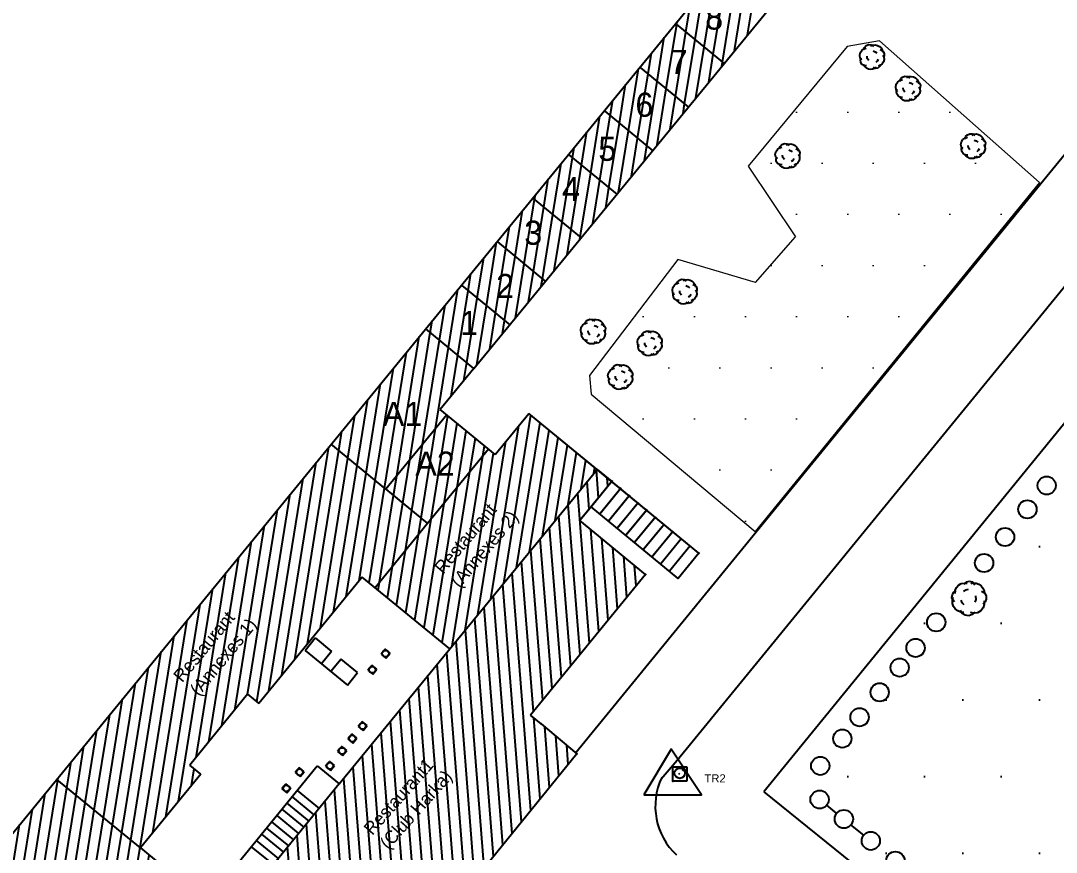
# Model space of a CAD drawing. Header units: metres. Extents: x 64 to 796628, y 142 to 671743.
# Drawn here: x 364141.8 to 364206.1, y 376213.8 to 376265.4 of the extents above; entities that cross this region are included whole.
import ezdxf

# ---------------------------------------------------------------- set-up
doc = ezdxf.new("R2010")
doc.units = ezdxf.units.M
doc.header["$LTSCALE"] = 2
doc.linetypes.add('UNE_LIGNE_CONTINUE', pattern=[0])
for name, color, linetype in [('Arbre isolé', 3, 'Continuous'), ('Arbres', 100, 'Continuous'), ('Bâtiment', 1, 'Continuous'), ('Escaliers', 7, 'Continuous'), ('MUR', 7, 'UNE_LIGNE_CONTINUE'), ('point topographique', 7, 'Continuous'), ('pointgeod', 1, 'Continuous'), ('regard', 7, 'Continuous'), ('toponemie', 7, 'Continuous'), ('toponymie', 7, 'Continuous'), ('Toponymie(noms+numéros)', 7, 'Continuous')]:
    doc.layers.add(name, color=color, linetype=linetype)
doc.layers.add('Espace Vert', color=3, linetype='Continuous', lineweight=5)
doc.layers.add('ROUTE', color=7, linetype='Continuous', lineweight=25)

# ---------------------------------------------------------------- blocks, each defined once
blk = doc.blocks.new('019')
at = {"color": 0}
for p, q in [((-0.3, 0.37), (-0.23, 0.44)), ((-0.23, 0.44), (-0.13, 0.48)), ((-0.13, 0.48), (-0.03, 0.47)), ((-0.06, 0.43), (0.02, 0.46)), ((-0.03, 0.47), (0.06, 0.41)), ((0.02, 0.46), (0.12, 0.47)), ((0.12, 0.47), (0.21, 0.45)), ((0.21, 0.45), (0.29, 0.41)), ((0.29, 0.41), (0.35, 0.35)), ((-0.49, 0.05), (-0.47, 0.16)), ((-0.47, -0.05), (-0.49, 0.05)), ((-0.47, 0.16), (-0.41, 0.25)), ((-0.41, 0.25), (-0.33, 0.31)), ((-0.33, 0.27), (-0.3, 0.37)), ((-0.33, 0.31), (-0.23, 0.34)), ((-0.19, -0.07), (-0.2, 0.02)), ((0.04, 0.23), (0.12, 0.2)), ((0.12, 0.2), (0.18, 0.15)), ((0.32, 0.28), (0.39, 0.25)), ((0.35, 0.35), (0.4, 0.27)), ((0.39, 0.25), (0.45, 0.2)), ((0.4, 0.27), (0.42, 0.18)), ((0.42, 0.06), (0.46, -0.02)), ((0.47, 0.04), (0.43, -0.03)), ((0.45, 0.2), (0.48, 0.12)), ((0.48, 0.12), (0.47, 0.04)), ((-0.42, -0.14), (-0.47, -0.05)), ((-0.46, -0.13), (-0.43, -0.04)), ((-0.45, -0.22), (-0.46, -0.13)), ((-0.4, -0.3), (-0.45, -0.22)), ((-0.32, -0.35), (-0.4, -0.3)), ((-0.28, -0.4), (-0.32, -0.33)), ((-0.22, -0.36), (-0.32, -0.35)), ((-0.22, -0.45), (-0.28, -0.4)), ((-0.13, -0.15), (-0.19, -0.07)), ((0.2, -0.18), (0.14, -0.23)), ((0.24, -0.11), (0.2, -0.18)), ((0.29, -0.39), (0.22, -0.45)), ((0.33, -0.33), (0.25, -0.37)), ((0.32, -0.3), (0.29, -0.39)), ((0.4, -0.28), (0.33, -0.33)), ((0.45, -0.2), (0.4, -0.28)), ((0.47, -0.11), (0.45, -0.2)), ((0.46, -0.02), (0.47, -0.11)), ((-0.14, -0.49), (-0.22, -0.45)), ((-0.06, -0.5), (-0.14, -0.49)), ((0.02, -0.49), (-0.06, -0.5)), ((0.1, -0.46), (0.02, -0.49)), ((0.13, -0.47), (0.04, -0.43)), ((0.16, -0.41), (0.1, -0.46)), ((0.22, -0.45), (0.13, -0.47))]:
    blk.add_line(p, q, dxfattribs=at)
blk = doc.blocks.new('A$C48EF5D26')
at = {"layer": 'pointgeod'}
blk.add_lwpolyline([(-14.29, -6.85), (14.29, -6.85), (-0.84, 15.82), (-14.29, -6.85)], dxfattribs=at)
blk.add_point((0, 0), dxfattribs=at)

msp = doc.modelspace()

# ---------------------------------------------------------------- hatches: boundary and pattern name
h = msp.add_hatch()
h.set_pattern_fill('DOTS', color=3, scale=3, style=0)
h.paths.add_polyline_path([(364208.682, 376242.958), (364187.938, 376217.513), (364231.055, 376182.69)])
at = {"layer": 'Bâtiment'}
h = msp.add_hatch(dxfattribs=at)
h.set_pattern_fill('ANSI31', color=1, scale=0.2, angle=35.8306043, style=0)
h.paths.add_polyline_path([(364184.663, 376267.93), (364182.446, 376265.222), (364185.464, 376262.746), (364187.684, 376265.451)])
h.paths.add_polyline_path([(364184.559, 376265.923), (364185.492, 376265.923), (364185.492, 376264.723), (364184.559, 376264.723)], flags=24)
h = msp.add_hatch(dxfattribs=at)
h.set_pattern_fill('ANSI31', color=1, scale=0.2, angle=35.8306043, style=0)
h.paths.add_polyline_path([(364182.446, 376265.222), (364180.228, 376262.514), (364183.243, 376260.04), (364185.464, 376262.746)])
h.paths.add_polyline_path([(364182.355, 376263.164), (364183.288, 376263.164), (364183.288, 376261.964), (364182.355, 376261.964)], flags=24)
h = msp.add_hatch(dxfattribs=at)
h.set_pattern_fill('ANSI31', color=1, scale=0.2, angle=35.8306043, style=0)
h.paths.add_polyline_path([(364180.228, 376262.514), (364178.011, 376259.806), (364181.023, 376257.335), (364183.243, 376260.04)])
h.paths.add_polyline_path([(364180.227, 376260.508), (364181.16, 376260.508), (364181.16, 376259.308), (364180.227, 376259.308)], flags=24)
h = msp.add_hatch(dxfattribs=at)
h.set_pattern_fill('ANSI31', color=1, scale=0.2, angle=35.8306043, style=0)
h.paths.add_polyline_path([(364178.011, 376259.806), (364175.794, 376257.098), (364178.802, 376254.629), (364181.023, 376257.335)])
h.paths.add_polyline_path([(364177.924, 376257.77), (364178.857, 376257.77), (364178.857, 376256.57), (364177.924, 376256.57)], flags=24)
h = msp.add_hatch(dxfattribs=at)
h.set_pattern_fill('ANSI31', color=1, scale=0.2, angle=35.8306043, style=0)
h.paths.add_polyline_path([(364175.794, 376257.098), (364173.576, 376254.39), (364176.582, 376251.924), (364178.802, 376254.629)])
h.paths.add_polyline_path([(364175.659, 376255.272), (364176.593, 376255.272), (364176.593, 376254.072), (364175.659, 376254.072)], flags=24)
h = msp.add_hatch(dxfattribs=at)
h.set_pattern_fill('ANSI31', color=1, scale=0.2, angle=35.8306043, style=0)
h.paths.add_polyline_path([(364173.576, 376254.39), (364171.359, 376251.682), (364174.362, 376249.218), (364176.582, 376251.924)])
h.paths.add_polyline_path([(364173.32, 376252.557), (364174.253, 376252.557), (364174.253, 376251.357), (364173.32, 376251.357)], flags=24)
h = msp.add_hatch(dxfattribs=at)
h.set_pattern_fill('ANSI31', color=1, scale=0.2, angle=35.8306043, style=0)
h.paths.add_polyline_path([(364171.359, 376251.682), (364169.142, 376248.974), (364172.141, 376246.513), (364174.362, 376249.218)])
h.paths.add_polyline_path([(364171.099, 376249.875), (364172.033, 376249.875), (364172.033, 376248.675), (364171.099, 376248.675)], flags=24)
h = msp.add_hatch(dxfattribs=at)
h.set_pattern_fill('ANSI31', color=1, scale=0.2, angle=35.8306043, style=0)
h.paths.add_polyline_path([(364169.142, 376248.974), (364166.927, 376246.27), (364169.923, 376243.811), (364172.141, 376246.513)])
h.paths.add_polyline_path([(364169.245, 376246.854), (364169.912, 376246.854), (364169.912, 376245.654), (364169.245, 376245.654)], flags=24)
h = msp.add_hatch(dxfattribs=at)
h.set_pattern_fill('ANSI31', color=1, scale=0.2, angle=35.8306043, style=0)
h.paths.add_polyline_path([(364166.927, 376246.27), (364161.051, 376239.094), (364164.451, 376236.309), (364168.239, 376240.924), (364167.833, 376241.257), (364169.923, 376243.811)])
h.paths.add_polyline_path([(364164.937, 376242.099), (364166.403, 376242.099), (364166.403, 376240.899), (364164.937, 376240.899)], flags=24)
h = msp.add_hatch(dxfattribs=at)
h.set_pattern_fill('ANSI31', color=1, scale=0.2, angle=35.8306043, style=0)
h.paths.add_polyline_path([(364173.335, 376241.011), (364171.242, 376238.46), (364170.836, 376238.793), (364167.048, 376234.178), (364163.781, 376230.187), (364168.424, 376226.386), (364177.573, 376237.533)])
h.paths.add_polyline_path([(364166.031, 376230.736), (364172.788, 376238.773), (364175.211, 376236.735), (364168.454, 376228.698)], flags=24)
h = msp.add_hatch(dxfattribs=at)
h.set_pattern_fill('ANSI31', color=1, scale=0.2, angle=35.8306043, style=0)
h.paths.add_polyline_path([(364168.239, 376240.924), (364164.451, 376236.309), (364167.048, 376234.178), (364170.836, 376238.793)])
h.paths.add_polyline_path([(364167.077, 376238.361), (364168.81, 376238.361), (364168.81, 376237.161), (364167.077, 376237.161)], flags=24)
at = {"layer": 'Bâtiment', "lineweight": 25}
h = msp.add_hatch(dxfattribs=at)
h.set_pattern_fill('ANSI31', color=1, scale=0.2, angle=35.8306043, style=0)
h.paths.add_polyline_path([(364164.451, 376236.309), (364161.051, 376239.094), (364144.008, 376218.28), (364149.204, 376214.025), (364152.954, 376218.605), (364152.271, 376219.165), (364155.864, 376223.564), (364156.553, 376223), (364162.977, 376230.846), (364163.781, 376230.187), (364167.048, 376234.178)])
h.paths.add_polyline_path([(364149.987, 376223.937), (364156.438, 376231.795), (364158.885, 376229.785), (364152.434, 376221.927)], flags=24)
at = {"layer": 'Bâtiment'}
h = msp.add_hatch(dxfattribs=at)
h.set_pattern_fill('ANSI31', color=1, scale=0.2, angle=49.5, style=0)
h.paths.add_polyline_path([(364180.59, 376231.01), (364176.505, 376234.363), (364177.242, 376235.26), (364178.489, 376236.781), (364177.573, 376237.533), (364168.424, 376226.386), (364161.557, 376217.999), (364154.651, 376209.565), (364153.289, 376210.68), (364150.783, 376212.733), (364146.906, 376207.998), (364155.78, 376200.7), (364162.928, 376209.505), (364163.623, 376208.941), (364165.913, 376207.078), (364176.32, 376219.87), (364174.11, 376221.73), (364173.44, 376222.278)])
h.paths.add_polyline_path([(364161.698, 376214.653), (364168.995, 376222.884), (364171.365, 376220.784), (364164.068, 376212.553)], flags=24)
h = msp.add_hatch(dxfattribs=at)
h.set_pattern_fill('ANSI31', color=1, scale=0.2, angle=35.8306043, style=0)
h.paths.add_polyline_path([(364144.008, 376218.28), (364130.294, 376201.531), (364135.511, 376197.26), (364145.376, 376209.256), (364146.906, 376207.998), (364150.783, 376212.733), (364149.204, 376214.025)])
h.paths.add_polyline_path([(364134.757, 376204.814), (364142.211, 376213.129), (364144.569, 376211.015), (364137.115, 376202.7)], flags=24)
at = {"layer": 'Espace Vert'}
h = msp.add_hatch(dxfattribs=at)
h.set_pattern_fill('DOTS', color=3, scale=3, style=0)
edge = h.paths.add_edge_path()
edge.add_line((364135.511, 376197.26), (364130.294, 376201.531))
edge.add_line((364074.719, 376133.658), (364294.99, 376402.67))
edge.add_line((364135.511, 376197.26), (364138.532, 376194.755))
edge.add_line((364142.789, 376200.093), (364138.8, 376195.078))
edge.add_line((364138.8, 376195.078), (364138.532, 376194.755))
edge.add_line((364142.789, 376200.093), (364152.95, 376191.735))
edge.add_line((364137.417, 376172.75), (364152.95, 376191.735))
edge.add_line((364137.417, 376172.75), (364117.504, 376148.602))
edge.add_line((364117.503, 376148.601), (364108.429, 376137.463))
edge.add_line((364108.429, 376137.463), (364088.392, 376111.939))
edge.add_line((364074.719, 376133.658), (364058.668, 376114.1))
edge.add_line((364088.392, 376111.939), (364069.571, 376127.385))
h = msp.add_hatch(dxfattribs=at)
h.set_pattern_fill('DOTS', color=3, scale=2, style=0)
h.paths.add_polyline_path([(364205.05, 376255.35), (364195.12, 376264.16), (364193.11, 376263.8), (364186.95, 376256.37), (364189.9, 376251.99), (364187.41, 376249.14), (364182.58, 376250.57), (364177.11, 376243.36), (364177.2, 376242.2), (364187.4, 376233.68)])
h.paths.add_polyline_path([(364189.872, 376256.399), (364189.762, 376256.305), (364189.62, 376256.273), (364189.58, 376256.292), (364189.447, 376256.242), (364189.321, 376256.226), (364189.195, 376256.242), (364189.069, 376256.305), (364188.975, 376256.384), (364188.94, 376256.445), (364188.786, 376256.541), (364188.707, 376256.667), (364188.691, 376256.809), (364188.712, 376256.87), (364188.676, 376256.935), (364188.644, 376257.092), (364188.676, 376257.266), (364188.77, 376257.407), (364188.92, 376257.52), (364188.943, 376257.596), (364189.053, 376257.706), (364189.211, 376257.769), (364189.368, 376257.754), (364189.412, 376257.725), (364189.447, 376257.738), (364189.605, 376257.754), (364189.746, 376257.722), (364189.872, 376257.659), (364189.967, 376257.565), (364190.046, 376257.439), (364190.058, 376257.384), (364190.124, 376257.328), (364190.171, 376257.203), (364190.156, 376257.077), (364190.122, 376257.018), (364190.14, 376256.982), (364190.156, 376256.84), (364190.124, 376256.699), (364190.046, 376256.573), (364189.935, 376256.494), (364189.897, 376256.475)], flags=16)
h.paths.add_polyline_path([(364200.594, 376256.918), (364200.499, 376256.997), (364200.464, 376257.058), (364200.31, 376257.154), (364200.231, 376257.28), (364200.216, 376257.422), (364200.236, 376257.483), (364200.2, 376257.548), (364200.168, 376257.705), (364200.2, 376257.879), (364200.294, 376258.02), (364200.445, 376258.133), (364200.468, 376258.209), (364200.578, 376258.32), (364200.735, 376258.383), (364200.893, 376258.367), (364200.936, 376258.338), (364200.971, 376258.351), (364201.129, 376258.367), (364201.271, 376258.335), (364201.397, 376258.272), (364201.491, 376258.178), (364201.57, 376258.052), (364201.582, 376257.997), (364201.649, 376257.942), (364201.696, 376257.816), (364201.68, 376257.69), (364201.646, 376257.631), (364201.664, 376257.595), (364201.68, 376257.454), (364201.649, 376257.312), (364201.57, 376257.186), (364201.46, 376257.107), (364201.422, 376257.088), (364201.397, 376257.013), (364201.286, 376256.918), (364201.145, 376256.887), (364201.104, 376256.905), (364200.971, 376256.855), (364200.845, 376256.839), (364200.72, 376256.855)], flags=16)
h.paths.add_polyline_path([(364196.677, 376260.435), (364196.551, 376260.498), (364196.457, 376260.577), (364196.422, 376260.638), (364196.268, 376260.734), (364196.189, 376260.86), (364196.173, 376261.002), (364196.194, 376261.063), (364196.158, 376261.128), (364196.126, 376261.285), (364196.158, 376261.458), (364196.252, 376261.6), (364196.402, 376261.713), (364196.425, 376261.789), (364196.536, 376261.899), (364196.693, 376261.962), (364196.85, 376261.947), (364196.894, 376261.918), (364196.929, 376261.931), (364197.087, 376261.947), (364197.228, 376261.915), (364197.354, 376261.852), (364197.449, 376261.758), (364197.528, 376261.632), (364197.54, 376261.577), (364197.606, 376261.521), (364197.654, 376261.396), (364197.638, 376261.27), (364197.604, 376261.211), (364197.622, 376261.175), (364197.638, 376261.033), (364197.606, 376260.892), (364197.528, 376260.766), (364197.417, 376260.687), (364197.38, 376260.668), (364197.354, 376260.592), (364197.244, 376260.498), (364197.102, 376260.466), (364197.062, 376260.485), (364196.929, 376260.435), (364196.803, 376260.419)], flags=16)
h.paths.add_polyline_path([(364183.777, 376248.774), (364183.761, 376248.648), (364183.728, 376248.589), (364183.746, 376248.554), (364183.761, 376248.412), (364183.73, 376248.27), (364183.651, 376248.144), (364183.541, 376248.065), (364183.503, 376248.047), (364183.478, 376247.971), (364183.368, 376247.876), (364183.226, 376247.845), (364183.185, 376247.863), (364183.053, 376247.814), (364182.927, 376247.798), (364182.801, 376247.814), (364182.675, 376247.876), (364182.58, 376247.955), (364182.545, 376248.016), (364182.391, 376248.113), (364182.313, 376248.239), (364182.297, 376248.38), (364182.317, 376248.441), (364182.281, 376248.506), (364182.25, 376248.664), (364182.281, 376248.837), (364182.376, 376248.979), (364182.526, 376249.092), (364182.549, 376249.168), (364182.659, 376249.278), (364182.817, 376249.341), (364182.974, 376249.325), (364183.017, 376249.296), (364183.053, 376249.309), (364183.21, 376249.325), (364183.352, 376249.294), (364183.478, 376249.231), (364183.572, 376249.136), (364183.651, 376249.01), (364183.663, 376248.955), (364183.73, 376248.9)], flags=16)
h.paths.add_polyline_path([(364194.565, 376262.378), (364194.439, 376262.394), (364194.313, 376262.457), (364194.218, 376262.535), (364194.183, 376262.597), (364194.029, 376262.693), (364193.95, 376262.819), (364193.935, 376262.96), (364193.955, 376263.021), (364193.919, 376263.086), (364193.887, 376263.244), (364193.919, 376263.417), (364194.013, 376263.559), (364194.164, 376263.672), (364194.187, 376263.748), (364194.297, 376263.858), (364194.454, 376263.921), (364194.612, 376263.905), (364194.655, 376263.876), (364194.691, 376263.889), (364194.848, 376263.905), (364194.99, 376263.874), (364195.116, 376263.811), (364195.21, 376263.716), (364195.289, 376263.59), (364195.301, 376263.536), (364195.368, 376263.48), (364195.415, 376263.354), (364195.399, 376263.228), (364195.366, 376263.169), (364195.383, 376263.134), (364195.399, 376262.992), (364195.368, 376262.85), (364195.289, 376262.724), (364195.179, 376262.645), (364195.141, 376262.627), (364195.116, 376262.551), (364195.005, 376262.457), (364194.864, 376262.425), (364194.823, 376262.443), (364194.691, 376262.394)], flags=16)
h.paths.add_polyline_path([(364181.604, 376245.561), (364181.588, 376245.435), (364181.555, 376245.376), (364181.572, 376245.34), (364181.588, 376245.199), (364181.557, 376245.057), (364181.478, 376244.931), (364181.368, 376244.852), (364181.33, 376244.833), (364181.305, 376244.758), (364181.195, 376244.663), (364181.053, 376244.632), (364181.012, 376244.65), (364180.88, 376244.6), (364180.754, 376244.585), (364180.628, 376244.6), (364180.502, 376244.663), (364180.407, 376244.742), (364180.372, 376244.803), (364180.218, 376244.9), (364180.14, 376245.026), (364180.124, 376245.167), (364180.144, 376245.228), (364180.108, 376245.293), (364180.077, 376245.451), (364180.108, 376245.624), (364180.203, 376245.766), (364180.353, 376245.878), (364180.376, 376245.955), (364180.486, 376246.065), (364180.643, 376246.128), (364180.801, 376246.112), (364180.844, 376246.083), (364180.88, 376246.096), (364181.037, 376246.112), (364181.179, 376246.081), (364181.305, 376246.018), (364181.399, 376245.923), (364181.478, 376245.797), (364181.49, 376245.742), (364181.557, 376245.687)], flags=16)
h.paths.add_polyline_path([(364179.731, 376243.603), (364179.779, 376243.477), (364179.763, 376243.351), (364179.729, 376243.292), (364179.747, 376243.256), (364179.763, 376243.115), (364179.731, 376242.973), (364179.653, 376242.847), (364179.542, 376242.768), (364179.505, 376242.749), (364179.479, 376242.674), (364179.369, 376242.579), (364179.227, 376242.548), (364179.187, 376242.566), (364179.054, 376242.516), (364178.928, 376242.5), (364178.802, 376242.516), (364178.676, 376242.579), (364178.582, 376242.658), (364178.547, 376242.719), (364178.393, 376242.815), (364178.314, 376242.941), (364178.298, 376243.083), (364178.319, 376243.144), (364178.283, 376243.209), (364178.251, 376243.366), (364178.283, 376243.54), (364178.377, 376243.681), (364178.528, 376243.794), (364178.55, 376243.87), (364178.661, 376243.981), (364178.818, 376244.044), (364178.976, 376244.028), (364179.019, 376243.999), (364179.054, 376244.012), (364179.212, 376244.028), (364179.353, 376243.996), (364179.479, 376243.933), (364179.574, 376243.839), (364179.653, 376243.713), (364179.665, 376243.658)], flags=16)

# ---------------------------------------------------------------- linework, layer by layer
at = {"lineweight": 25}
msp.add_line((364182.54, 376219.48), (364251.01, 376303.18), dxfattribs=at)
for p, q in [((364208.682, 376242.958), (364187.938, 376217.513)), ((364183.9, 376232.34), (364173.335, 376241.011)), ((364168.424, 376226.386), (364177.573, 376237.533)), ((364177.573, 376237.533), (364178.489, 376236.781)), ((364178.489, 376236.781), (364176.505, 376234.363)), ((364178.533, 376236.835), (364177.242, 376235.26)), ((364179.07, 376236.385), (364177.778, 376234.811)), ((364179.607, 376235.936), (364178.315, 376234.361)), ((364177.242, 376235.26), (364176.505, 376234.363)), ((364180.143, 376235.486), (364178.851, 376233.912)), ((364182.608, 376230.766), (364177.197, 376235.206)), ((364180.68, 376235.037), (364179.388, 376233.462)), ((364180.59, 376231.01), (364176.505, 376234.363)), ((364181.217, 376234.587), (364179.925, 376233.013)), ((364181.753, 376234.138), (364180.461, 376232.564)), ((364182.29, 376233.688), (364180.998, 376232.114)), ((364182.827, 376233.239), (364181.535, 376231.665)), ((364183.363, 376232.789), (364182.071, 376231.215)), ((364183.9, 376232.34), (364182.608, 376230.766)), ((364180.59, 376231.01), (364173.44, 376222.278)), ((364174.11, 376221.73), (364173.44, 376222.278)), ((364174.11, 376221.73), (364176.32, 376219.87)), ((364176.32, 376219.87), (364165.913, 376207.078)), ((364182.539, 376219.457), (364181.547, 376218.301)), ((364182.27, 376219.066), (364183.157, 376219.066)), ((364182.27, 376218.18), (364182.27, 376219.066)), ((364182.649, 376218.607), (364182.706, 376218.664)), ((364182.879, 376218.831), (364182.936, 376218.888)), ((364182.879, 376218.831), (364182.936, 376218.888)), ((364183.157, 376219.066), (364183.157, 376218.18)), ((364183.157, 376218.18), (364182.27, 376218.18)), ((364187.938, 376217.513), (364231.055, 376182.69))]:
    msp.add_line(p, q)
at = {"color": 3, "linetype": 'Continuous'}
for centre in [(364205.501, 376236.535), (364204.306, 376235.055), (364202.917, 376233.335), (364201.614, 376231.722), (364198.639, 376228.038), (364197.355, 376226.449), (364196.368, 376225.227), (364195.129, 376223.692), (364193.877, 376222.143), (364192.806, 376220.816), (364191.437, 376219.121), (364191.397, 376217.032), (364192.903, 376215.815), (364194.577, 376214.463), (364196.105, 376213.229)]:
    msp.add_circle(centre, 0.568, dxfattribs=at)
msp.add_circle((364182.706, 376218.664), 0.321)
at = {"linetype": 'Continuous', "lineweight": 25}
msp.add_arc((364185.321, 376216.617), 4.132, 154.48252, 227.18883, dxfattribs=at)
for p in [(364183.9, 376232.34), (364180.59, 376231.01), (364182.59, 376230.78), (364174.11, 376221.73), (364176.32, 376219.87), (364176.32, 376219.87), (364182.27, 376218.18), (364182.27, 376218.18)]:
    msp.add_point(p)
at = {"layer": 'Arbres'}
for p, q in [((364199.819, 376230.016), (364199.89, 376230.198)), ((364199.89, 376230.198), (364200.019, 376230.349)), ((364200.019, 376230.349), (364200.194, 376230.451)), ((364200.194, 376230.451), (364200.377, 376230.476)), ((364200.366, 376230.409), (364200.514, 376230.55)), ((364200.377, 376230.476), (364200.57, 376230.472)), ((364200.514, 376230.55), (364200.707, 376230.594)), ((364200.707, 376230.594), (364200.898, 376230.542)), ((364200.781, 376230.458), (364200.945, 376230.493)), ((364200.898, 376230.542), (364201.029, 376230.375)), ((364200.945, 376230.493), (364201.128, 376230.469)), ((364201.128, 376230.469), (364201.29, 376230.408)), ((364201.29, 376230.408), (364201.432, 376230.309)), ((364201.432, 376230.309), (364201.544, 376230.153)), ((364201.544, 376230.153), (364201.608, 376229.997)), ((364199.617, 376229.588), (364199.641, 376229.77)), ((364199.681, 376229.432), (364199.617, 376229.588)), ((364199.641, 376229.77), (364199.74, 376229.912)), ((364199.642, 376229.404), (364199.695, 376229.596)), ((364199.74, 376229.912), (364199.886, 376230.005)), ((364199.815, 376229.824), (364199.819, 376230.016)), ((364200.328, 376229.967), (364200.474, 376230.06)), ((364200.474, 376230.06), (364200.639, 376230.095)), ((364201.072, 376229.672), (364201.106, 376229.46)), ((364201.454, 376229.981), (364201.634, 376229.862)), ((364201.608, 376229.997), (364201.614, 376229.824)), ((364201.634, 376229.862), (364201.736, 376229.687)), ((364201.751, 376229.484), (364201.68, 376229.303)), ((364201.736, 376229.687), (364201.751, 376229.484)), ((364199.657, 376229.202), (364199.642, 376229.404)), ((364199.711, 376229.028), (364199.657, 376229.202)), ((364199.785, 376229.305), (364199.681, 376229.432)), ((364199.823, 376228.871), (364199.711, 376229.028)), ((364199.975, 376228.743), (364199.823, 376228.871)), ((364200.245, 376229.257), (364200.181, 376229.412)), ((364200.367, 376229.119), (364200.245, 376229.257)), ((364201.106, 376229.46), (364201.035, 376229.278)), ((364201.557, 376228.93), (364201.408, 376228.741)), ((364201.68, 376229.303), (364201.533, 376229.162)), ((364201.619, 376229.141), (364201.557, 376228.93)), ((364201.614, 376229.362), (364201.619, 376229.141)), ((364200.175, 376228.662), (364199.975, 376228.743)), ((364200.26, 376228.593), (364200.149, 376228.797)), ((364200.357, 376228.639), (364200.175, 376228.662)), ((364200.44, 376228.473), (364200.26, 376228.593)), ((364200.671, 376228.449), (364200.44, 376228.473)), ((364200.874, 376228.512), (364200.671, 376228.449)), ((364200.991, 376228.596), (364200.771, 376228.639)), ((364201.031, 376228.672), (364200.874, 376228.512)), ((364201.204, 376228.63), (364200.991, 376228.596)), ((364201.408, 376228.741), (364201.204, 376228.63)), ((364192.462, 376216.172), (364191.839, 376216.675)), ((364194.134, 376214.819), (364193.345, 376215.457))]:
    msp.add_line(p, q, dxfattribs=at)
at = {"layer": 'Bâtiment', "color": 1, "lineweight": 25}
for p, q in [((364169.923, 376243.811), (364249.349, 376340.589)), ((364182.487, 376265.189), (364185.47, 376262.74)), ((364180.266, 376262.484), (364183.25, 376260.035)), ((364178.046, 376259.778), (364181.029, 376257.329)), ((364175.825, 376257.073), (364178.809, 376254.624)), ((364173.605, 376254.367), (364176.589, 376251.918)), ((364171.384, 376251.662), (364174.368, 376249.213)), ((364169.164, 376248.956), (364172.148, 376246.507)), ((364169.923, 376243.811), (364166.927, 376246.27)), ((364169.923, 376243.811), (364167.833, 376241.257)), ((364171.242, 376238.46), (364167.833, 376241.257)), ((364168.239, 376240.924), (364164.451, 376236.309)), ((364171.242, 376238.46), (364173.335, 376241.011)), ((364178.489, 376236.781), (364173.335, 376241.011)), ((364164.451, 376236.309), (364161.051, 376239.094)), ((364170.836, 376238.793), (364167.048, 376234.178)), ((364168.424, 376226.386), (364177.573, 376237.533)), ((364164.451, 376236.309), (364167.048, 376234.178)), ((364167.048, 376234.178), (364163.781, 376230.187)), ((364162.977, 376230.846), (364156.553, 376223)), ((364168.424, 376226.386), (364162.977, 376230.846)), ((364180.59, 376231.01), (364173.44, 376222.278)), ((364161.557, 376217.999), (364168.424, 376226.386)), ((364155.864, 376223.564), (364152.271, 376219.165)), ((364174.11, 376221.73), (364173.44, 376222.278)), ((364174.11, 376221.73), (364176.32, 376219.87)), ((364176.32, 376219.87), (364165.89, 376207.05)), ((364152.954, 376218.605), (364149.204, 376214.025)), ((364149.204, 376214.025), (364144.008, 376218.28)), ((364161.557, 376217.999), (364154.651, 376209.565)), ((364149.204, 376214.025), (364153.289, 376210.68))]:
    msp.add_line(p, q, dxfattribs=at)
at = {"layer": 'Bâtiment'}
for p, q in [((364159.43, 376226.293), (364160.063, 376227.067)), ((364160.063, 376227.067), (364161.085, 376226.23)), ((364159.43, 376226.293), (364162.06, 376224.139)), ((364161.085, 376226.23), (364160.451, 376225.457)), ((364161.673, 376225.749), (364161.039, 376224.975)), ((364162.694, 376224.913), (364161.673, 376225.749)), ((364162.694, 376224.913), (364161.673, 376225.749)), ((364162.06, 376224.139), (364162.694, 376224.913))]:
    msp.add_line(p, q, dxfattribs=at)
at = {"layer": 'Bâtiment', "color": 1}
for p, q in [((364155.864, 376223.564), (364156.553, 376223)), ((364152.954, 376218.605), (364152.266, 376219.169))]:
    msp.add_line(p, q, dxfattribs=at)
at = {"layer": 'Escaliers'}
for p, q in [((364178.489, 376236.781), (364177.242, 376235.26)), ((364183.9, 376232.34), (364178.489, 376236.781)), ((364179.03, 376236.337), (364177.738, 376234.762)), ((364177.242, 376235.26), (364176.505, 376234.363)), ((364179.567, 376235.887), (364178.275, 376234.313)), ((364180.104, 376235.438), (364178.812, 376233.863)), ((364182.608, 376230.766), (364177.197, 376235.206)), ((364180.64, 376234.988), (364179.348, 376233.414)), ((364180.59, 376231.01), (364176.505, 376234.363)), ((364181.177, 376234.539), (364179.885, 376232.965)), ((364181.714, 376234.089), (364180.422, 376232.515)), ((364182.25, 376233.64), (364180.958, 376232.066)), ((364182.827, 376233.239), (364181.535, 376231.665)), ((364183.363, 376232.789), (364182.071, 376231.215)), ((364183.9, 376232.34), (364182.608, 376230.766)), ((364153.289, 376210.68), (364160.195, 376219.114)), ((364160.195, 376219.114), (364161.557, 376217.999)), ((364158.941, 376217.582), (364160.302, 376216.467)), ((364158.307, 376216.808), (364159.669, 376215.693)), ((364158.624, 376217.195), (364159.986, 376216.08)), ((364157.674, 376216.035), (364159.035, 376214.92)), ((364157.99, 376216.421), (364159.352, 376215.306)), ((364157.357, 376215.648), (364158.719, 376214.533)), ((364156.723, 376214.874), (364158.085, 376213.759)), ((364157.04, 376215.261), (364158.402, 376214.146)), ((364156.09, 376214.1), (364157.451, 376212.985)), ((364156.406, 376214.487), (364157.768, 376213.372))]:
    msp.add_line(p, q, dxfattribs=at)
at = {"layer": 'Espace Vert', "color": 3, "linetype": 'Continuous', "lineweight": 5}
for p, q in [((364193.11, 376263.8), (364186.95, 376256.37)), ((364195.12, 376264.16), (364193.11, 376263.8)), ((364195.12, 376264.16), (364205.05, 376255.35)), ((364186.95, 376256.37), (364189.9, 376251.99)), ((364205.05, 376255.35), (364187.4, 376233.68)), ((364187.41, 376249.14), (364189.9, 376251.99)), ((364182.58, 376250.57), (364177.11, 376243.36)), ((364187.41, 376249.14), (364182.58, 376250.57)), ((364177.11, 376243.36), (364177.2, 376242.2)), ((364177.2, 376242.2), (364187.4, 376233.68))]:
    msp.add_line(p, q, dxfattribs=at)
at = {"layer": 'MUR'}
msp.add_line((364130.294, 376201.531), (364294.99, 376402.67), dxfattribs=at)
at = {"layer": 'point topographique', "color": 0}
msp.add_point((364182.27, 376218.18), dxfattribs=at)
msp.add_point((364182.27, 376218.18), dxfattribs=at)
at = {"layer": 'regard'}
for p, q in [((364164.278, 376226.222), (364164.405, 376226.377)), ((364164.714, 376226.123), (364164.398, 376226.382)), ((364164.278, 376226.222), (364164.151, 376226.067)), ((364164.151, 376226.067), (364164.461, 376225.814)), ((364164.461, 376225.814), (364164.714, 376226.123)), ((364163.454, 376225.217), (364163.327, 376225.062)), ((364163.327, 376225.062), (364163.636, 376224.809)), ((364163.454, 376225.217), (364163.58, 376225.372)), ((364163.89, 376225.118), (364163.574, 376225.377)), ((364163.636, 376224.809), (364163.89, 376225.118)), ((364162.852, 376221.721), (364162.979, 376221.875)), ((364163.288, 376221.621), (364162.972, 376221.881)), ((364162.217, 376220.948), (364162.344, 376221.102)), ((364162.653, 376220.848), (364162.337, 376221.108)), ((364162.852, 376221.721), (364162.725, 376221.566)), ((364162.725, 376221.566), (364163.034, 376221.312)), ((364163.034, 376221.312), (364163.288, 376221.621)), ((364162.217, 376220.948), (364162.09, 376220.793)), ((364162.09, 376220.793), (364162.4, 376220.539)), ((364162.4, 376220.539), (364162.653, 376220.848)), ((364161.583, 376220.175), (364161.456, 376220.02)), ((364161.456, 376220.02), (364161.765, 376219.766)), ((364161.583, 376220.175), (364161.71, 376220.329)), ((364162.019, 376220.075), (364161.703, 376220.335)), ((364161.765, 376219.766), (364162.019, 376220.075)), ((364160.822, 376219.247), (364160.695, 376219.092)), ((364160.822, 376219.247), (364160.948, 376219.402)), ((364161.258, 376219.148), (364160.942, 376219.407)), ((364158.945, 376218.859), (364158.818, 376218.704)), ((364158.818, 376218.704), (364159.127, 376218.45)), ((364158.945, 376218.859), (364159.072, 376219.013)), ((364159.381, 376218.759), (364159.065, 376219.019)), ((364159.127, 376218.45), (364159.381, 376218.759)), ((364160.695, 376219.092), (364161.004, 376218.839)), ((364161.004, 376218.839), (364161.258, 376219.148)), ((364158.12, 376217.854), (364158.247, 376218.008)), ((364158.556, 376217.754), (364158.24, 376218.014)), ((364158.12, 376217.854), (364157.994, 376217.699)), ((364157.994, 376217.699), (364158.303, 376217.445)), ((364158.303, 376217.445), (364158.556, 376217.754))]:
    msp.add_line(p, q, dxfattribs=at)
for centre in [(364164.433, 376226.095), (364164.433, 376226.095), (364163.608, 376225.09), (364163.006, 376221.594), (364162.372, 376220.821), (364161.737, 376220.048), (364160.976, 376219.12), (364159.1, 376218.732), (364158.275, 376217.727)]:
    msp.add_circle(centre, 0.2, dxfattribs=at)
at = {"layer": 'ROUTE'}
msp.add_line((364228.505, 376283.867), (364176.244, 376219.934), dxfattribs=at)

# ---------------------------------------------------------------- block references
at = {"layer": 'Arbre isolé', "color": 3, "xscale": 1.574639999947976, "yscale": 1.574639999947976, "zscale": 3.936600000000001}
for p in [(364194.659, 376263.165), (364196.898, 376261.207), (364189.416, 376257.014), (364200.94, 376257.627), (364183.021, 376248.585), (364177.333, 376246.111), (364180.848, 376245.372), (364179.023, 376243.288)]:
    msp.add_blockref('019', p, dxfattribs=at)
at = {"layer": 'toponymie', "xscale": 0.125, "yscale": 0.125, "zscale": 0.125}
msp.add_blockref('A$C48EF5D26', (364182.27, 376218.18), dxfattribs=at)

# ---------------------------------------------------------------- texts
at = {"layer": 'toponemie', "color": 0, "insert": (364184.244, 376218.595), "char_height": 0.5, "width": 11.42154, "attachment_point": 1}
msp.add_mtext('{\\fArial|b0|i0|c0|p34;TR2}', dxfattribs=at)
at = {"layer": 'Toponymie(noms+numéros)', "char_height": 1.5, "width": 7.136, "attachment_point": 1}
for s, insert in [('8', (364184.287, 376266.353)), ('7', (364182.082, 376263.593)), ('6', (364179.955, 376260.938)), ('5', (364177.652, 376258.199)), ('4', (364175.387, 376255.702)), ('3', (364173.048, 376252.986)), ('2', (364171.299, 376249.675)), ('1', (364169.063, 376247.379)), ('A1', (364164.269, 376241.726)), ('A2', (364166.28, 376238.64))]:
    msp.add_mtext(s, dxfattribs=dict(at, insert=insert))
at = {"layer": 'Toponymie(noms+numéros)', "width": 30.18, "attachment_point": 1}
for s, insert, char_height, rotation in [('Restaurant\\P(Annexes 2)', (364167.398, 376231.499), 0.8, 49.94534), ('{\\H0.8x;Restaurant\\P(Annexes 1)} ', (364151.184, 376224.76), 1, 50.61572), ('Restaurant1\\P(Club Harka)', (364163.01, 376215.294), 0.8, 48.44147)]:
    msp.add_mtext(s, dxfattribs=dict(at, insert=insert, char_height=char_height, rotation=rotation))

doc.saveas('drawing.dxf')
